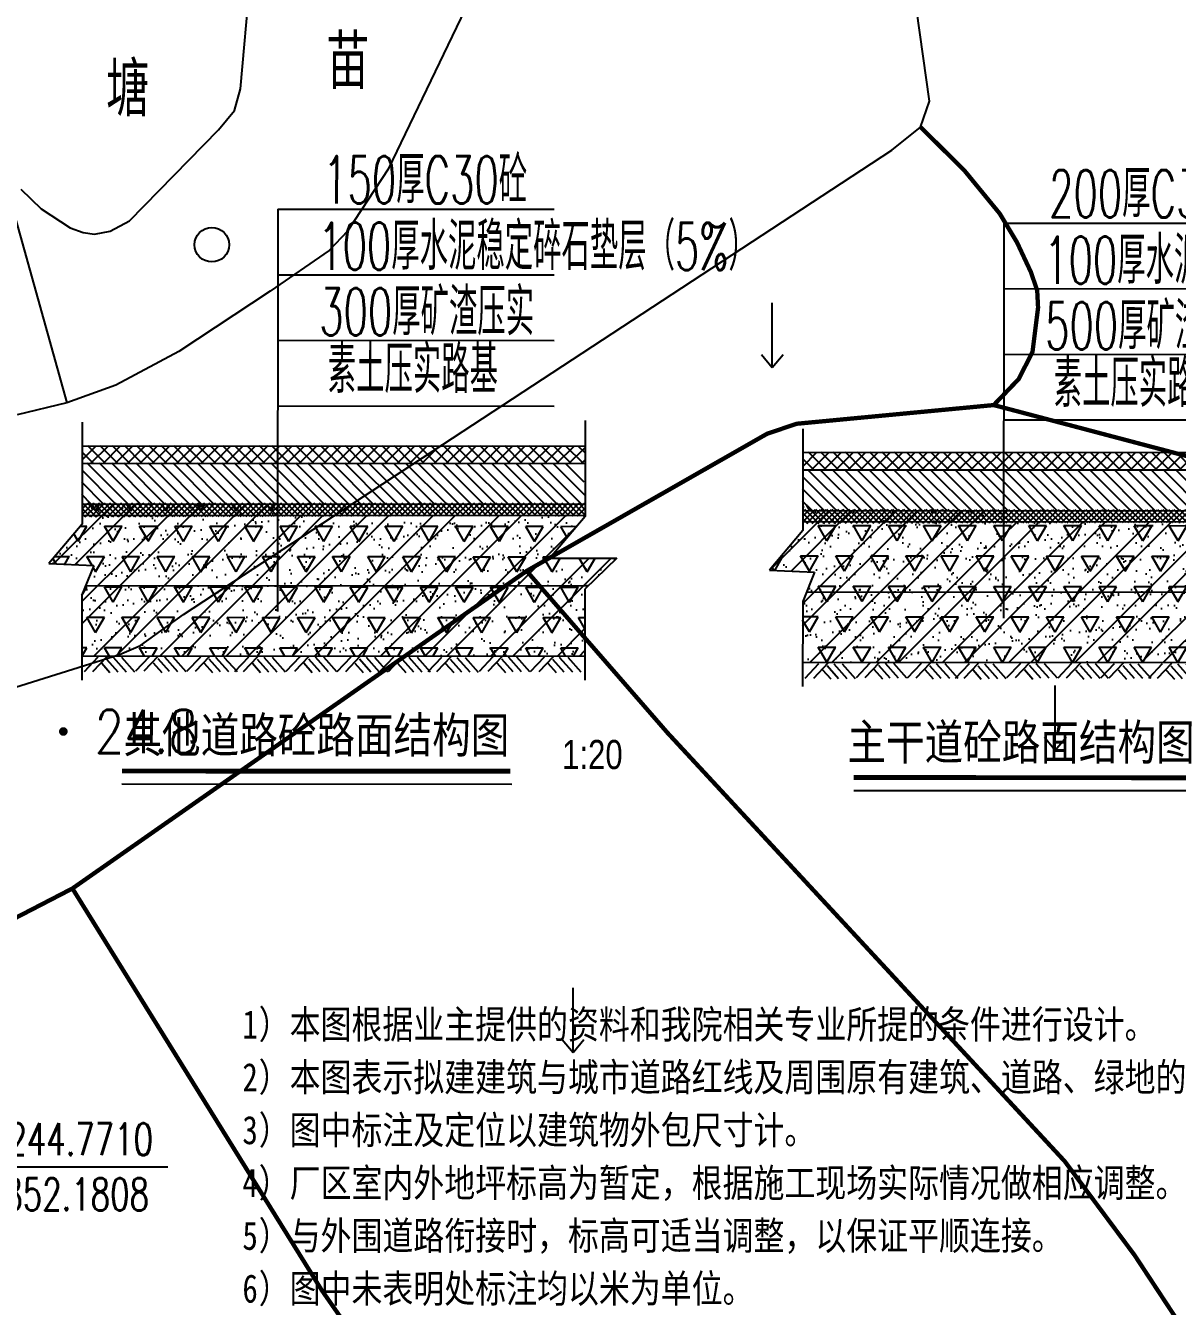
# Model space of a CAD drawing. Header units: millimetres. Extents: x 420716 to 421013, y 55190 to 55400.
# Drawn here: x 420860.5 to 420913.9, y 55245.3 to 55304.7 of the extents above; entities that cross this region are included whole.
import ezdxf
from ezdxf.enums import TextEntityAlignment as Align

# ---------------------------------------------------------------- set-up
doc = ezdxf.new("R2010")
doc.units = ezdxf.units.MM
for name, color, linetype in [('1', 1, 'Continuous'), ('DIM_COOR', 171, 'Continuous'), ('DL1', 7, 'Continuous'), ('JMD', 8, 'Continuous'), ('PUB_TEXT', 7, 'Continuous'), ('STAIR', 3, 'Continuous'), ('地形图', 252, 'Continuous'), ('道路', 5, 'Continuous')]:
    doc.layers.add(name, color=color, linetype=linetype)
doc.styles.add('_TCH_DIM', font='SIMPLEX', dxfattribs={"bigfont": 'GBCBIG'})
doc.styles.add('HT', font='simhei.ttf', dxfattribs={"width": 0.8})
doc.styles.add('HZ', font='rs.shx', dxfattribs={"width": 0.8, "bigfont": 'hztxt.shx'})
doc.styles.add('HZ1', font='fsdb_e.shx', dxfattribs={"width": 0.9, "bigfont": 'hztxt.shx'})
doc.styles.add('HZTXT', font='TXT.shx', dxfattribs={"bigfont": 'HZTXT.shx'})
doc.styles.add('S', font='', dxfattribs={"width": 0.8})
doc.styles.get('S').set_extended_font_data('NSimSun')
doc.linetypes.add('1161', pattern='A,0,[149,AAA.SHX,S=0.15,R=0,X=0,Y=0],-1.6', length=1.6)

# ---------------------------------------------------------------- blocks, each defined once
blk = doc.blocks.new('gc120')
for p, q in [((0, 0), (0, 3)), ((-0.5, 0.6), (0, 0)), ((0, 0), (0.5, 0.6))]:
    blk.add_line(p, q)
blk = doc.blocks.new('GC200')
at = {"linetype": 'Continuous', "const_width": 0.2, "flags": 128}
blk.add_lwpolyline([(-0.1, 0, 1), (0.1, 0, 1)], format="xyb", close=True, dxfattribs=at)
blk = doc.blocks.new('gc122')
blk.add_circle((0, 0), 0.8)
blk = doc.blocks.new('DX')
at = {"layer": '地形图', "color": 250, "linetype": 'Continuous', "elevation": 24.785, "flags": 128}
for points in [[(420859.196, 55273.749), (420864.876, 55275.536), (420865.855, 55275.954), (420867.846, 55277.38), (420900.694, 55298.917), (420902.03, 55299.99), (420902.435, 55301.2), (420901.706, 55306.486)], [(420860.304, 55297.108), (420861.244, 55296.198), (420862.596, 55295.319), (420863.186, 55295.104), (420863.713, 55295.019), (420864.439, 55295.158), (420865.337, 55295.651), (420869.471, 55299.872), (420870.206, 55300.754), (420870.495, 55301.759), (420870.93, 55306.798)], [(420888.224, 55320.681), (420877.332, 55298.045), (420875.445, 55295.171), (420874.598, 55294.272), (420871.865, 55292.385), (420867.635, 55289.588), (420864.706, 55288.027), (420862.43, 55287.197), (420860.137, 55286.65)]]:
    blk.add_lwpolyline(points, dxfattribs=at)
at = {"layer": '地形图', "color": 250, "linetype": 'Continuous', "const_width": 0.2, "flags": 128}
for points in [[(420834.792, 55254.352), (420843.046, 55256.407), (420849.961, 55258.456), (420854.423, 55260.396), (420862.694, 55264.677), (420883.76, 55279.404), (420894.908, 55285.766), (420896.277, 55286.231), (420905.421, 55287.099), (420914.554, 55284.683), (420930.844, 55289.072), (420948.091, 55299.451), (420957.471, 55310.115)], [(420905.421, 55287.099), (420906.579, 55288.305), (420907.22, 55289.566), (420907.478, 55291.623), (420907.437, 55292.411), (420907.149, 55293.258), (420906.503, 55294.64), (420905.698, 55295.981), (420904.054, 55297.986), (420902.03, 55299.99)], [(420942.118, 55203.047), (420932.002, 55212.771), (420928.357, 55220.849), (420915.122, 55242.856), (420911.954, 55247.668), (420908.714, 55252.023), (420890.289, 55271.901), (420883.76, 55279.404)], [(420887.945, 55226.404), (420874.259, 55246.04), (420862.694, 55264.677)]]:
    blk.add_lwpolyline(points, dxfattribs=at)
at = {"layer": '地形图', "color": 250, "linetype": '1161', "flags": 128}
blk.add_lwpolyline([(420859.376, 55298.172), (420862.43, 55287.197)], dxfattribs=at)
at = {"layer": '地形图', "color": 250, "linetype": 'Continuous'}
for name, p in [('gc122', (420869.159, 55294.535)), ('gc120', (420895.15, 55288.845)), ('gc120', (420908.277, 55271.096)), ('GC200', (420862.273, 55271.959, 24.779)), ('gc120', (420885.911, 55257.07))]:
    blk.add_blockref(name, p, dxfattribs=at)
at = {"layer": '地形图', "color": 250, "linetype": 'Continuous', "style": 'HZ', "width": 0.8}
for s, height, p in [('苗', 2.5, (420875.469, 55303.142)), ('塘', 2.5, (420865.26, 55301.886)), ('24.8', 2, (420866.123, 55271.959))]:
    blk.add_text(s, height=height, dxfattribs=at).set_placement(p, align=Align.MIDDLE)
blk = doc.blocks.new('dlzf1')
at = {"layer": 'JMD'}
h = blk.add_hatch(dxfattribs=at)
h.set_pattern_fill('ANSI32', color=256, scale=5.297292, style=0)
h.set_pattern_definition([(44.99829321, (-252367091.4, 2604740443.7), (-2022.6795775, 2022.5590734), []), (44.99829321, (-252365743, 2604740443.7), (-2022.6795775, 2022.5590734), [])])
h.paths.add_polyline_path([(-276173, 107927), (-287878, 107927), (-288445, 108494), (-288445, 106699), (-290477, 104287), (-287729, 104162), (-288445, 102374), (-288445, 98654), (-276173, 98654)])
h.paths.add_polyline_path([(-257707, 98654), (-257707, 102733), (-255766, 104636), (-259859, 104638), (-257707, 107175), (-257707, 107251), (-276173, 107251), (-276173, 98654)])
h = blk.add_hatch(dxfattribs=at)
h.set_pattern_fill('AR-SAND', color=256, scale=0.529729, style=0)
h.set_pattern_definition([(37.49835138, (-252367091.4, 2604740443.7), (-48.05134853, 1469.69406435), [0, -1159.43076254, 0, -1296.7317739, 0, -1239.52301916]), (7.49955826, (-252367091.4, 2604740443.7), (1349.9860912, 2152.6054367), [0, -625.49555993, 0, -1045.03526475, 0, -400.46971825]), (327.50154686, (-252368029.7, 2604740443.7), (2375.4681519, 4.3164702), [0, -381.39355915, 0, -1373.0168129, 0, -1792.549728]), (317.50170029, (-252368029.7, 2604740443.7), (2293.074088, 669.4512435), [0, -190.69487395, 0, -900.07980506, 0, -1029.75231935])])
h.paths.add_polyline_path([(-276173, 107251), (-276173, 98654), (-257707, 98654), (-257707, 102733), (-255766, 104636), (-259859, 104638), (-257707, 107175), (-257707, 107251)])
h.paths.add_polyline_path([(-288445, 102374), (-288445, 98654), (-276173, 98654), (-276173, 107927), (-287878, 107927), (-288445, 108494), (-288445, 106699), (-290477, 104287), (-287729, 104162)])
h = blk.add_hatch(dxfattribs=at)
h.set_pattern_fill('TRIANG', color=256, scale=3.972969, style=0)
h.set_pattern_definition([(59.998521854, (-252367091.4, 2604740443.7), (-1072.687832, 1857.839138), [1072.6399042, -1072.6399042]), (120.001478146, (-252367091.4, 2604740443.7), (-2145.375666, 1.2e-06), [1072.6399042, -1072.6399042]), (0, (-252367627.7, 2604741372.6), (1072.687834, 1857.8391368), [1072.687834, -1072.687834])])
h.paths.add_polyline_path([(-276173, 107251), (-276173, 98654), (-257707, 98654), (-257707, 102733), (-255766, 104636), (-259859, 104638), (-257707, 107175), (-257707, 107251)])
h.paths.add_polyline_path([(-288445, 102374), (-288445, 98654), (-276173, 98654), (-276173, 107927), (-287878, 107927), (-288445, 108494), (-288445, 106699), (-290477, 104287), (-287729, 104162)])
h = blk.add_hatch(dxfattribs=at)
h.set_pattern_fill('ANSI37', color=256, scale=1.324323, style=0)
h.set_pattern_definition([(44.99829321, (-252617467.4, 2604185958.76), (-168.556631457, 168.546589451), []), (135.00170679, (-252617467.4, 2604185958.76), (-168.556631457, -168.546589451), [])])
edge = h.paths.add_edge_path()
edge.add_line((-288378, 107140), (-288378, 107752))
edge.add_line((-288378, 107752), (-288378, 107987))
edge.add_line((-288378, 107987), (-257737, 107987))
edge.add_line((-257737, 107987), (-257737, 107234))
edge.add_line((-257737, 107234), (-288284, 107234))
edge.add_line((-288396, 107251), (-257671, 107251))
blk.add_line((-285316, 90827), (-264333, 90827))
at = {"const_width": 300}
blk.add_lwpolyline([(-285316, 91611), (-264424, 91611)], dxfattribs=at)
at = {"layer": '1'}
for p, q in [((-288445, 111489), (-257707, 111489)), ((-288396, 110423), (-257671, 110423)), ((-288396, 107927), (-257707, 107927)), ((-288396, 107251), (-257671, 107251)), ((-288213, 102953), (-257619, 102953)), ((-288445, 98654), (-257707, 98654))]:
    blk.add_line(p, q, dxfattribs=at)
at = {"layer": 'DL1', "color": 4}
for p, q in [((-276173, 125506), (-259278, 125506)), ((-276173, 125506), (-276173, 101362)), ((-276173, 121497), (-259278, 121497)), ((-276173, 117488), (-259278, 117488)), ((-276173, 113480), (-259278, 113480))]:
    blk.add_line(p, q, dxfattribs=at)
at = {"layer": 'JMD'}
for p, q in [((-286264, 110413), (-287339, 111489)), ((-287163, 110413), (-286088, 111489)), ((-285515, 110413), (-286590, 111489)), ((-286414, 110413), (-285339, 111489)), ((-284766, 110413), (-285841, 111489)), ((-285665, 110413), (-284590, 111489)), ((-284017, 110413), (-285092, 111489)), ((-284916, 110413), (-283841, 111489)), ((-283268, 110413), (-284343, 111489)), ((-284167, 110413), (-283092, 111489)), ((-282519, 110413), (-283594, 111489)), ((-283418, 110413), (-282342, 111489)), ((-281769, 110413), (-282845, 111489)), ((-282668, 110413), (-281593, 111489)), ((-281020, 110413), (-282095, 111489)), ((-281919, 110413), (-280844, 111489)), ((-280271, 110413), (-281346, 111489)), ((-281170, 110413), (-280095, 111489)), ((-279522, 110413), (-280597, 111489)), ((-280421, 110413), (-279346, 111489)), ((-278773, 110413), (-279848, 111489)), ((-279672, 110413), (-278597, 111489)), ((-279099, 111489), (-278024, 110413)), ((-278923, 110413), (-277848, 111489)), ((-278350, 111489), (-277275, 110413)), ((-277098, 111489), (-278174, 110413)), ((-276525, 110413), (-277601, 111489)), ((-277424, 110413), (-276349, 111489)), ((-275776, 110413), (-276851, 111489)), ((-276675, 110413), (-275600, 111489)), ((-275027, 110413), (-276102, 111489)), ((-275926, 110413), (-274851, 111489)), ((-274278, 110413), (-275353, 111489)), ((-275177, 110413), (-274102, 111489)), ((-273529, 110413), (-274604, 111489)), ((-274428, 110413), (-273353, 111489)), ((-272780, 110413), (-273855, 111489)), ((-273679, 110413), (-272604, 111489)), ((-272031, 110413), (-273106, 111489)), ((-272930, 110413), (-271854, 111489)), ((-271281, 110413), (-272357, 111489)), ((-272180, 110413), (-271105, 111489)), ((-270532, 110413), (-271607, 111489)), ((-271431, 110413), (-270356, 111489)), ((-269783, 110413), (-270858, 111489)), ((-270682, 110413), (-269607, 111489)), ((-269034, 110413), (-270109, 111489)), ((-269933, 110413), (-268858, 111489)), ((-268285, 110413), (-269360, 111489)), ((-269184, 110413), (-268109, 111489)), ((-267536, 110413), (-268611, 111489)), ((-268435, 110413), (-267360, 111489)), ((-266787, 110413), (-267862, 111489)), ((-267686, 110413), (-266610, 111489)), ((-266037, 110413), (-267113, 111489)), ((-266936, 110413), (-265861, 111489)), ((-265288, 110413), (-266363, 111489)), ((-266187, 110413), (-265112, 111489)), ((-264539, 110413), (-265614, 111489)), ((-265438, 110413), (-264363, 111489)), ((-263790, 110413), (-264865, 111489)), ((-264689, 110413), (-263614, 111489)), ((-263041, 110413), (-264116, 111489)), ((-263940, 110413), (-262865, 111489)), ((-262292, 110413), (-263367, 111489)), ((-263191, 110413), (-262116, 111489)), ((-261543, 110413), (-262618, 111489)), ((-262442, 110413), (-261366, 111489)), ((-260793, 110413), (-261869, 111489)), ((-261692, 110413), (-260617, 111489)), ((-260044, 110413), (-261119, 111489)), ((-260943, 110413), (-259868, 111489)), ((-259295, 110413), (-260370, 111489)), ((-260194, 110413), (-259119, 111489)), ((-258546, 110413), (-259621, 111489)), ((-259445, 110413), (-258370, 111489)), ((-257797, 110413), (-258872, 111489)), ((-258696, 110413), (-257707, 111402)), ((-285631, 107927), (-288126, 110423)), ((-284881, 107927), (-287377, 110423)), ((-284132, 107927), (-286628, 110423)), ((-283383, 107927), (-285879, 110423)), ((-282634, 107927), (-285129, 110423)), ((-281885, 107927), (-284380, 110423)), ((-281136, 107927), (-283631, 110423)), ((-280387, 107927), (-282882, 110423)), ((-279637, 107927), (-282133, 110423)), ((-278888, 107927), (-281384, 110423)), ((-278139, 107927), (-280635, 110423)), ((-277390, 107927), (-279885, 110423)), ((-276641, 107927), (-279136, 110423)), ((-275892, 107927), (-278387, 110423)), ((-275143, 107927), (-277638, 110423)), ((-274393, 107927), (-276889, 110423)), ((-273644, 107927), (-276140, 110423)), ((-272895, 107927), (-275391, 110423)), ((-272146, 107927), (-274641, 110423)), ((-271397, 107927), (-273892, 110423)), ((-270648, 107927), (-273143, 110423)), ((-269899, 107927), (-272394, 110423)), ((-269149, 107927), (-271645, 110423)), ((-268400, 107927), (-270896, 110423)), ((-270147, 110423), (-267651, 107927)), ((-269397, 110423), (-266902, 107927)), ((-266153, 107927), (-268648, 110423)), ((-265404, 107927), (-267899, 110423)), ((-264655, 107927), (-267150, 110423)), ((-263905, 107927), (-266401, 110423)), ((-263156, 107927), (-265652, 110423)), ((-262407, 107927), (-264903, 110423)), ((-261658, 107927), (-264153, 110423)), ((-260909, 107927), (-263404, 110423)), ((-260160, 107927), (-262655, 110423)), ((-259411, 107927), (-261906, 110423)), ((-258662, 107927), (-261157, 110423)), ((-257912, 107927), (-260408, 110423)), ((-257718, 108482), (-259659, 110423)), ((-257767, 109280), (-258909, 110423)), ((-286380, 107927), (-288445, 109992)), ((-287229, 98195), (-286730, 97638)), ((-286945, 98450), (-286250, 97673)), ((-286536, 98565), (-285738, 97673)), ((-286024, 98565), (-285226, 97673)), ((-284331, 98595), (-285178, 97704)), ((-283778, 98624), (-284652, 97704)), ((-284092, 98226), (-283566, 97638)), ((-283808, 98480), (-283113, 97704)), ((-283399, 98595), (-282601, 97704)), ((-282887, 98595), (-282089, 97704)), ((-281209, 98580), (-282056, 97689)), ((-280656, 98608), (-281530, 97689)), ((-280970, 98211), (-280458, 97638)), ((-280686, 98465), (-279991, 97689)), ((-280277, 98580), (-279479, 97689)), ((-279765, 98580), (-278967, 97689)), ((-278270, 98565), (-279117, 97673)), ((-277717, 98593), (-278591, 97673)), ((-278031, 98195), (-277532, 97638)), ((-277747, 98450), (-277052, 97673)), ((-277338, 98565), (-276540, 97673)), ((-276826, 98565), (-276028, 97673)), ((-275132, 98595), (-275980, 97704)), ((-274579, 98624), (-275453, 97704)), ((-274894, 98226), (-274367, 97638)), ((-274609, 98480), (-273914, 97704)), ((-274200, 98595), (-273402, 97704)), ((-273689, 98595), (-272890, 97704)), ((-272011, 98580), (-272858, 97689)), ((-271458, 98608), (-272332, 97689)), ((-271772, 98211), (-271259, 97638)), ((-271488, 98465), (-270793, 97689)), ((-271079, 98580), (-270281, 97689)), ((-270567, 98580), (-269769, 97689)), ((-269403, 98580), (-270251, 97689)), ((-268850, 98608), (-269724, 97689)), ((-269165, 98211), (-268652, 97638)), ((-268880, 98465), (-268185, 97689)), ((-268471, 98580), (-267673, 97689)), ((-267959, 98580), (-267161, 97689)), ((-266464, 98565), (-267311, 97673)), ((-265911, 98593), (-266785, 97673)), ((-266225, 98195), (-265726, 97638)), ((-265941, 98450), (-265246, 97673)), ((-265532, 98565), (-264734, 97673)), ((-265020, 98565), (-264222, 97673)), ((-263327, 98595), (-264174, 97704)), ((-262774, 98624), (-263648, 97704)), ((-263088, 98226), (-262562, 97638)), ((-262804, 98480), (-262109, 97704)), ((-262395, 98595), (-261597, 97704)), ((-261883, 98595), (-261085, 97704)), ((-260205, 98580), (-261052, 97689)), ((-259652, 98608), (-260526, 97689)), ((-259966, 98211), (-259454, 97638)), ((-259682, 98465), (-258987, 97689)), ((-259273, 98580), (-258475, 97689)), ((-258761, 98580), (-257963, 97689))]:
    blk.add_line(p, q, dxfattribs=at)
at = {"layer": 'STAIR'}
for p, q in [((-288445, 112925), (-288445, 106699)), ((-257707, 113041), (-257707, 107175)), ((-288445, 110630), (-287586, 111489)), ((-287013, 110413), (-288089, 111489)), ((-287912, 110413), (-286837, 111489)), ((-257707, 111073), (-258123, 111489)), ((-287763, 110413), (-288445, 111095)), ((-257947, 110413), (-257707, 110653)), ((-287129, 107927), (-288456, 109254)), ((-287878, 107927), (-288456, 108505)), ((-288445, 106699), (-290477, 104287)), ((-257707, 107175), (-259859, 104638)), ((-290477, 104287), (-287729, 104162)), ((-287729, 104162), (-288445, 102374)), ((-259859, 104638), (-255766, 104636)), ((-255766, 104636), (-257707, 102733)), ((-257707, 102733), (-257707, 97169)), ((-288445, 102374), (-288445, 97169)), ((-287468, 98565), (-288315, 97673)), ((-286915, 98593), (-287789, 97673))]:
    blk.add_line(p, q, dxfattribs=at)
at = {"layer": 'PUB_TEXT', "style": 'HZTXT', "width": 0.600036}
for s, height, p in [('200厚C30砼', 2889.2, (-273395, 125858)), ('100厚水泥稳定碎石垫层（5%%%）', 2889.22, (-273693, 121795)), ('500厚矿渣压实', 2889.2, (-273634, 117787)), (' 素土压实路基', 2889.2, (-274657, 114263))]:
    blk.add_text(s, height=height, dxfattribs=at).set_placement(p)
at = {"layer": '道路', "color": 7, "lineweight": -2, "style": 'S', "width": 0.8}
blk.add_text('主干道砼路面结构图', height=2160.9, dxfattribs=at).set_placement((-285705, 92703))
at = {"layer": '道路', "color": 7, "style": 'HZ1', "width": 0.800048}
blk.add_text('1:20', height=1778, dxfattribs=at).set_placement((-261942, 91747))
blk = doc.blocks.new('22')
at = {"layer": 'JMD'}
h = blk.add_hatch(dxfattribs=at)
h.set_pattern_fill('ANSI32', color=256, scale=5.297292, style=0)
h.set_pattern_definition([(44.99829321, (-252387110.3, 2604695793), (-2022.6795775, 2022.5590734), []), (44.99829321, (-252385761.8, 2604695793), (-2022.6795775, 2022.5590734), [])])
h.paths.add_polyline_path([(-296192, 63277), (-307897, 63277), (-308463, 63843), (-308463, 62048), (-310496, 59636), (-307748, 59512), (-308463, 57723), (-308463, 54004), (-296192, 54004)])
h.paths.add_polyline_path([(-277726, 54004), (-277726, 58082), (-275785, 59986), (-279878, 59987), (-277726, 62524), (-277726, 62600), (-296192, 62600), (-296192, 54004)])
h = blk.add_hatch(dxfattribs=at)
h.set_pattern_fill('AR-SAND', color=256, scale=0.529729, style=0)
h.set_pattern_definition([(37.49835138, (-252387110.3, 2604695793.1), (-48.05134853, 1469.69406435), [0, -1159.43076254, 0, -1296.7317739, 0, -1239.52301916]), (7.49955826, (-252387110.3, 2604695793), (1349.9860912, 2152.6054367), [0, -625.49555993, 0, -1045.03526475, 0, -400.46971825]), (327.50154686, (-252388048.5, 2604695793.1), (2375.4681519, 4.3164702), [0, -381.39355915, 0, -1373.0168129, 0, -1792.549728]), (317.50170029, (-252388048.5, 2604695793), (2293.074088, 669.4512435), [0, -190.69487395, 0, -900.07980506, 0, -1029.75231935])])
h.paths.add_polyline_path([(-296192, 62600), (-296192, 54004), (-277726, 54004), (-277726, 58082), (-275785, 59986), (-279878, 59987), (-277726, 62524), (-277726, 62600)])
h.paths.add_polyline_path([(-308463, 57723), (-308463, 54004), (-296192, 54004), (-296192, 63277), (-307897, 63277), (-308463, 63843), (-308463, 62048), (-310496, 59636), (-307748, 59512)])
h = blk.add_hatch(dxfattribs=at)
h.set_pattern_fill('TRIANG', color=256, scale=3.972969, style=0)
h.set_pattern_definition([(59.998521854, (-252387110.3, 2604695793), (-1072.687832, 1857.839138), [1072.6399042, -1072.6399042]), (120.001478146, (-252387110.3, 2604695793), (-2145.375666, 1.2e-06), [1072.6399042, -1072.6399042]), (0, (-252387646.6, 2604696722), (1072.687834, 1857.8391368), [1072.687834, -1072.687834])])
h.paths.add_polyline_path([(-296192, 62600), (-296192, 54004), (-277726, 54004), (-277726, 58082), (-275785, 59986), (-279878, 59987), (-277726, 62524), (-277726, 62600)])
h.paths.add_polyline_path([(-308463, 57723), (-308463, 54004), (-296192, 54004), (-296192, 63277), (-307897, 63277), (-308463, 63843), (-308463, 62048), (-310496, 59636), (-307748, 59512)])
h = blk.add_hatch(dxfattribs=at)
h.set_pattern_fill('ANSI37', color=256, scale=1.324323, style=0)
h.set_pattern_definition([(44.99829321, (-252637486.26, 2604141308.13), (-168.556631457, 168.546589451), []), (135.00170679, (-252637486.26, 2604141308.13), (-168.556631457, -168.546589451), [])])
edge = h.paths.add_edge_path()
edge.add_line((-308397, 62489), (-308397, 63101))
edge.add_line((-308397, 63101), (-308397, 63337))
edge.add_line((-308397, 63337), (-277756, 63337))
edge.add_line((-277756, 63337), (-277756, 62583))
edge.add_line((-277756, 62583), (-308303, 62583))
edge.add_line((-308415, 62600), (-277690, 62600))
blk.add_line((-306014, 46176), (-282190, 46176))
at = {"const_width": 300}
blk.add_lwpolyline([(-306014, 46960), (-282281, 46960)], dxfattribs=at)
at = {"layer": '1'}
for p, q in [((-308463, 66838), (-277726, 66838)), ((-308415, 65772), (-277690, 65772)), ((-308415, 63277), (-277726, 63277)), ((-308415, 62600), (-277690, 62600)), ((-308232, 58302), (-277638, 58302)), ((-308463, 54004), (-277726, 54004))]:
    blk.add_line(p, q, dxfattribs=at)
at = {"layer": 'DL1', "color": 4}
for p, q in [((-296511, 81309), (-279616, 81309)), ((-296511, 81309), (-296511, 56718)), ((-296511, 77300), (-279616, 77300)), ((-296511, 73292), (-279616, 73292)), ((-296511, 69283), (-279616, 69283))]:
    blk.add_line(p, q, dxfattribs=at)
at = {"layer": 'JMD'}
for p, q in [((-306283, 65763), (-307358, 66838)), ((-307182, 65763), (-306107, 66838)), ((-305534, 65763), (-306609, 66838)), ((-306433, 65763), (-305358, 66838)), ((-304785, 65763), (-305860, 66838)), ((-305684, 65763), (-304609, 66838)), ((-304036, 65763), (-305111, 66838)), ((-304935, 65763), (-303859, 66838)), ((-303287, 65763), (-304362, 66838)), ((-304186, 65763), (-303110, 66838)), ((-302537, 65763), (-303613, 66838)), ((-303436, 65763), (-302361, 66838)), ((-301788, 65763), (-302863, 66838)), ((-302687, 65763), (-301612, 66838)), ((-301039, 65763), (-302114, 66838)), ((-301938, 65763), (-300863, 66838)), ((-300290, 65763), (-301365, 66838)), ((-301189, 65763), (-300114, 66838)), ((-299541, 65763), (-300616, 66838)), ((-300440, 65763), (-299365, 66838)), ((-298792, 65763), (-299867, 66838)), ((-299691, 65763), (-298616, 66838)), ((-299118, 66838), (-298043, 65763)), ((-298942, 65763), (-297866, 66838)), ((-298369, 66838), (-297293, 65763)), ((-297117, 66838), (-298192, 65763)), ((-296544, 65763), (-297619, 66838)), ((-297443, 65763), (-296368, 66838)), ((-295795, 65763), (-296870, 66838)), ((-296694, 65763), (-295619, 66838)), ((-295046, 65763), (-296121, 66838)), ((-295945, 65763), (-294870, 66838)), ((-294297, 65763), (-295372, 66838)), ((-295196, 65763), (-294121, 66838)), ((-293548, 65763), (-294623, 66838)), ((-294447, 65763), (-293372, 66838)), ((-292799, 65763), (-293874, 66838)), ((-293698, 65763), (-292622, 66838)), ((-292049, 65763), (-293125, 66838)), ((-292948, 65763), (-291873, 66838)), ((-291300, 65763), (-292375, 66838)), ((-292199, 65763), (-291124, 66838)), ((-290551, 65763), (-291626, 66838)), ((-291450, 65763), (-290375, 66838)), ((-289802, 65763), (-290877, 66838)), ((-290701, 65763), (-289626, 66838)), ((-289053, 65763), (-290128, 66838)), ((-289952, 65763), (-288877, 66838)), ((-288304, 65763), (-289379, 66838)), ((-289203, 65763), (-288128, 66838)), ((-287555, 65763), (-288630, 66838)), ((-288454, 65763), (-287378, 66838)), ((-286805, 65763), (-287881, 66838)), ((-287704, 65763), (-286629, 66838)), ((-286056, 65763), (-287131, 66838)), ((-286955, 65763), (-285880, 66838)), ((-285307, 65763), (-286382, 66838)), ((-286206, 65763), (-285131, 66838)), ((-284558, 65763), (-285633, 66838)), ((-285457, 65763), (-284382, 66838)), ((-283809, 65763), (-284884, 66838)), ((-284708, 65763), (-283633, 66838)), ((-283060, 65763), (-284135, 66838)), ((-283959, 65763), (-282884, 66838)), ((-282311, 65763), (-283386, 66838)), ((-283210, 65763), (-282134, 66838)), ((-281561, 65763), (-282637, 66838)), ((-282460, 65763), (-281385, 66838)), ((-280812, 65763), (-281887, 66838)), ((-281711, 65763), (-280636, 66838)), ((-280063, 65763), (-281138, 66838)), ((-280962, 65763), (-279887, 66838)), ((-279314, 65763), (-280389, 66838)), ((-280213, 65763), (-279138, 66838)), ((-278565, 65763), (-279640, 66838)), ((-279464, 65763), (-278389, 66838)), ((-277816, 65763), (-278891, 66838)), ((-278715, 65763), (-277726, 66752)), ((-305649, 63277), (-308145, 65772)), ((-304900, 63277), (-307396, 65772)), ((-304151, 63277), (-306646, 65772)), ((-303402, 63277), (-305897, 65772)), ((-302653, 63277), (-305148, 65772)), ((-301904, 63277), (-304399, 65772)), ((-301155, 63277), (-303650, 65772)), ((-300405, 63277), (-302901, 65772)), ((-299656, 63277), (-302152, 65772)), ((-298907, 63277), (-301403, 65772)), ((-298158, 63277), (-300653, 65772)), ((-297409, 63277), (-299904, 65772)), ((-296660, 63277), (-299155, 65772)), ((-295911, 63277), (-298406, 65772)), ((-295161, 63277), (-297657, 65772)), ((-294412, 63277), (-296908, 65772)), ((-293663, 63277), (-296159, 65772)), ((-292914, 63277), (-295409, 65772)), ((-292165, 63277), (-294660, 65772)), ((-291416, 63277), (-293911, 65772)), ((-290667, 63277), (-293162, 65772)), ((-289917, 63277), (-292413, 65772)), ((-289168, 63277), (-291664, 65772)), ((-288419, 63277), (-290915, 65772)), ((-290165, 65772), (-287670, 63277)), ((-289416, 65772), (-286921, 63277)), ((-286172, 63277), (-288667, 65772)), ((-285423, 63277), (-287918, 65772)), ((-284673, 63277), (-287169, 65772)), ((-283924, 63277), (-286420, 65772)), ((-283175, 63277), (-285671, 65772)), ((-282426, 63277), (-284921, 65772)), ((-281677, 63277), (-284172, 65772)), ((-280928, 63277), (-283423, 65772)), ((-280179, 63277), (-282674, 65772)), ((-279429, 63277), (-281925, 65772)), ((-278680, 63277), (-281176, 65772)), ((-277931, 63277), (-280427, 65772)), ((-277737, 63832), (-279677, 65772)), ((-277786, 64629), (-278928, 65772)), ((-306399, 63277), (-308463, 65342)), ((-307248, 53545), (-306749, 52988)), ((-306964, 53799), (-306269, 53023)), ((-306555, 53914), (-305757, 53023)), ((-306043, 53914), (-305245, 53023)), ((-304349, 53945), (-305197, 53053)), ((-303797, 53973), (-304671, 53053)), ((-304111, 53575), (-303584, 52988)), ((-303827, 53830), (-303131, 53053)), ((-303418, 53945), (-302620, 53053)), ((-302906, 53945), (-302108, 53053)), ((-301228, 53929), (-302075, 53038)), ((-300675, 53958), (-301549, 53038)), ((-300989, 53560), (-300476, 52988)), ((-300705, 53814), (-300010, 53038)), ((-300296, 53929), (-299498, 53038)), ((-299784, 53929), (-298986, 53038)), ((-298288, 53914), (-299136, 53023)), ((-297735, 53942), (-298609, 53023)), ((-298050, 53545), (-297551, 52988)), ((-297765, 53799), (-297070, 53023)), ((-297356, 53914), (-296558, 53023)), ((-296845, 53914), (-296046, 53023)), ((-295151, 53945), (-295999, 53053)), ((-294598, 53973), (-295472, 53053)), ((-294912, 53575), (-294386, 52988)), ((-294628, 53830), (-293933, 53053)), ((-294219, 53945), (-293421, 53053)), ((-293707, 53945), (-292909, 53053)), ((-292029, 53929), (-292877, 53038)), ((-291476, 53958), (-292351, 53038)), ((-291791, 53560), (-291278, 52988)), ((-291506, 53814), (-290811, 53038)), ((-291097, 53929), (-290299, 53038)), ((-290586, 53929), (-289787, 53038)), ((-289422, 53929), (-290270, 53038)), ((-288869, 53958), (-289743, 53038)), ((-289183, 53560), (-288671, 52988)), ((-288899, 53814), (-288204, 53038)), ((-288490, 53929), (-287692, 53038)), ((-287978, 53929), (-287180, 53038)), ((-286483, 53914), (-287330, 53023)), ((-285930, 53942), (-286804, 53023)), ((-286244, 53545), (-285745, 52988)), ((-285960, 53799), (-285265, 53023)), ((-285551, 53914), (-284753, 53023)), ((-285039, 53914), (-284241, 53023)), ((-283346, 53945), (-284193, 53053)), ((-282793, 53973), (-283667, 53053)), ((-283107, 53575), (-282581, 52988)), ((-282823, 53830), (-282128, 53053)), ((-282414, 53945), (-281616, 53053)), ((-281902, 53945), (-281104, 53053)), ((-280224, 53929), (-281071, 53038)), ((-279671, 53958), (-280545, 53038)), ((-279985, 53560), (-279473, 52988)), ((-279701, 53814), (-279006, 53038)), ((-279292, 53929), (-278494, 53038)), ((-278780, 53929), (-277982, 53038))]:
    blk.add_line(p, q, dxfattribs=at)
at = {"layer": 'STAIR'}
for p, q in [((-308463, 68274), (-308463, 62048)), ((-277726, 68390), (-277726, 62524)), ((-308463, 65980), (-307605, 66838)), ((-307032, 65763), (-308107, 66838)), ((-307931, 65763), (-306856, 66838)), ((-277726, 66422), (-278142, 66838)), ((-307781, 65763), (-308463, 66445)), ((-277966, 65763), (-277726, 66003)), ((-307148, 63277), (-308475, 64604)), ((-307897, 63277), (-308475, 63855)), ((-308463, 62048), (-310496, 59636)), ((-277726, 62524), (-279878, 59987)), ((-310496, 59636), (-307748, 59512)), ((-307748, 59512), (-308463, 57723)), ((-279878, 59987), (-275785, 59986)), ((-275785, 59986), (-277726, 58082)), ((-277726, 58082), (-277726, 52519)), ((-308463, 57723), (-308463, 52519)), ((-307487, 53914), (-308334, 53023)), ((-306934, 53942), (-307808, 53023))]:
    blk.add_line(p, q, dxfattribs=at)
at = {"layer": 'PUB_TEXT', "style": 'HZTXT', "width": 0.600036}
for s, height, p in [('150厚C30砼', 2889.2, (-293732, 81661)), ('100厚水泥稳定碎石垫层（5%%%）', 2889.22, (-294031, 77599)), ('300厚矿渣压实', 2889.2, (-293971, 73590)), (' 素土压实路基', 2889.2, (-294995, 70067))]:
    blk.add_text(s, height=height, dxfattribs=at).set_placement(p)
at = {"layer": '道路', "color": 7, "lineweight": -2, "style": 'S', "width": 0.8}
blk.add_text('其他道路砼路面结构图', height=2160.9, dxfattribs=at).set_placement((-305923, 48089))
at = {"layer": '道路', "color": 7, "style": 'HZ1', "width": 0.800048}
blk.add_text('1:20', height=1778, dxfattribs=at).set_placement((-279118, 47097))

msp = doc.modelspace()

# ---------------------------------------------------------------- linework, layer by layer
at = {"layer": 'DIM_COOR', "color": 3, "lineweight": -2}
msp.add_line((420854.875, 55251.769), (420867.112, 55251.769), dxfattribs=at)

# ---------------------------------------------------------------- block references
at = {"xscale": 0.0007588933037939989, "yscale": 0.000758893303793999, "zscale": 0.000758893303793999, "rotation": 359.966235462757}
for name, p in [('22', (421097.202, 55234.352)), ('dlzf1', (421115.414, 55200.172))]:
    msp.add_blockref(name, p, dxfattribs=at)
at = {"layer": '地形图', "lineweight": -2}
msp.add_blockref('DX', (0, 0), dxfattribs=at)

# ---------------------------------------------------------------- texts
at = {"layer": 'PUB_TEXT', "lineweight": -2}
for s, height, style, width, p in [('1', 1.314, 'HT', 0.8, (420870.577, 55257.717)), ('）本图根据业主提供的资料和我院相关专业所提的条件进行设计。', 1.31435, 'HT', 0.8, (420871.333, 55257.717)), ('2', 1.314, 'HT', 0.8, (420870.577, 55255.267)), ('）本图表示拟建建筑与城市道路红线及周围原有建筑、道路、绿地的关系。', 1.31435, 'HT', 0.8, (420871.333, 55255.267)), ('3', 1.314, 'HT', 0.8, (420870.577, 55252.817)), ('）图中标注及定位以建筑物外包尺寸计。', 1.31435, 'HT', 0.8, (420871.333, 55252.817)), ('X=55244.7710', 1.4875, '_TCH_DIM', 0.705882, (420855.812, 55252.303)), ('）厂区室内外地坪标高为暂定，根据施工现场实际情况做相应调整。', 1.31435, 'HT', 0.8, (420871.333, 55250.367)), ('Y=420852.1808', 1.4875, '_TCH_DIM', 0.705882, (420854.812, 55249.749)), ('4', 1.314, 'HT', 0.8, (420870.577, 55250.367)), ('）与外围道路衔接时，标高可适当调整，以保证平顺连接。', 1.31435, 'HT', 0.8, (420871.333, 55247.917)), ('5', 1.314, 'HT', 0.8, (420870.577, 55247.917)), ('）图中未表明处标注均以米为单位。', 1.31435, 'HT', 0.8, (420871.333, 55245.467)), ('6', 1.314, 'HT', 0.8, (420870.577, 55245.467))]:
    msp.add_text(s, height=height, dxfattribs=dict(at, style=style, width=width)).set_placement(p)

doc.saveas('drawing.dxf')
